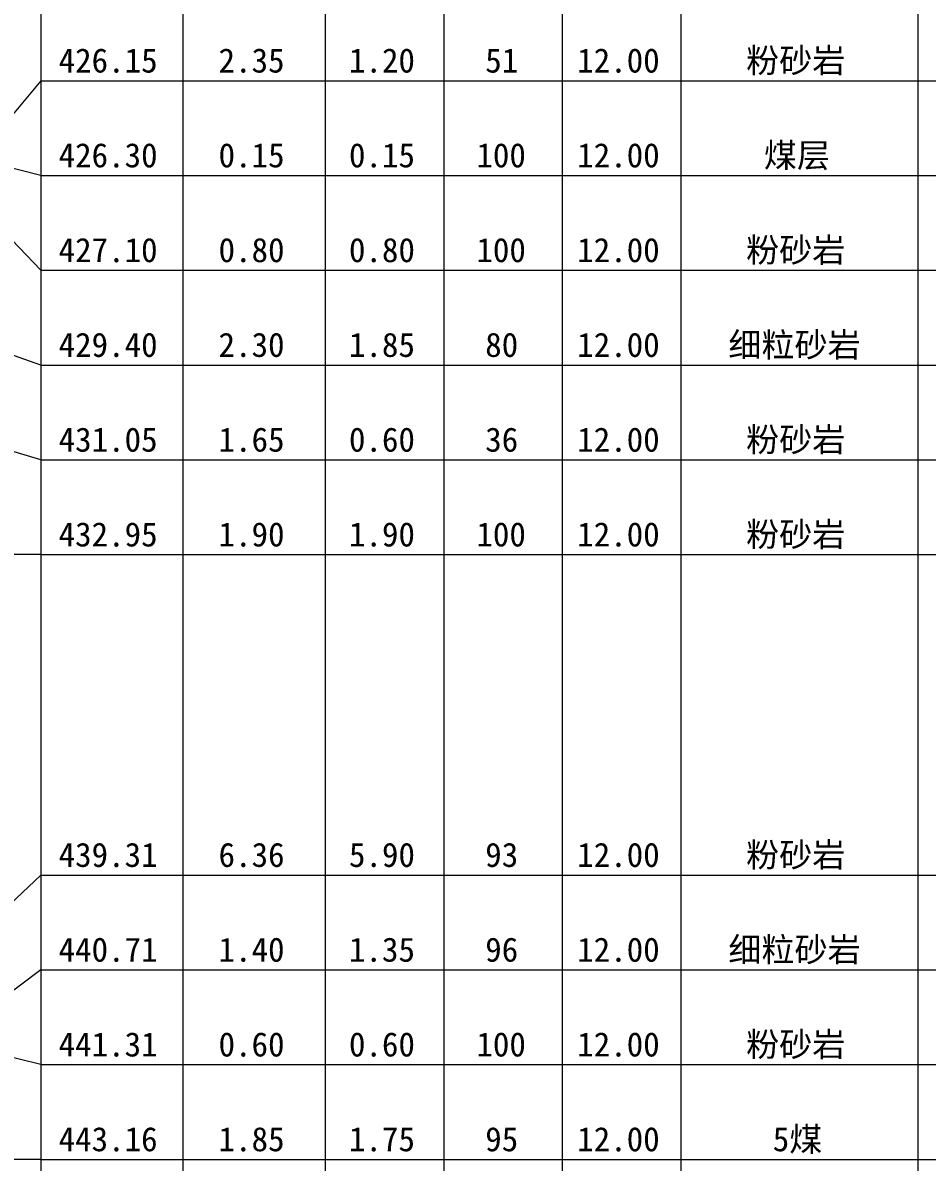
# Model space of a CAD drawing. Header units: inches. Extents: x -27 to 109, y -598 to 26.
# Drawn here: x 20.78 to 36.04, y -442.31 to -423.08 of the extents above; entities that cross this region are included whole.
import ezdxf

# ---------------------------------------------------------------- set-up
doc = ezdxf.new("R2010")
doc.units = ezdxf.units.IN
doc.header["$MEASUREMENT"] = 0
doc.layers.get('0').update_dxf_attribs({"lineweight": 0})
doc.styles.add('宋体', font='')
doc.styles.get('宋体').set_extended_font_data('宋体')

msp = doc.modelspace()

# ---------------------------------------------------------------- linework, layer by layer
at = {"linetype": 'Continuous', "lineweight": 15}
for p, q in [((21.082, 0.896), (21.082, -567.184)), ((23.482, 0.896), (23.482, -567.184)), ((25.882, 0.896), (25.882, -567.184)), ((27.882, 0.896), (27.882, -567.184)), ((29.882, 0.896), (29.882, -567.184)), ((31.882, 0.896), (31.882, -567.184)), ((35.882, 0.896), (35.882, -567.184)), ((21.082, -424.054), (20.082, -425.254)), ((21.082, -424.054), (23.482, -424.054)), ((23.482, -424.054), (25.882, -424.054)), ((25.882, -424.054), (27.882, -424.054)), ((27.882, -424.054), (29.882, -424.054)), ((29.882, -424.054), (31.882, -424.054)), ((31.882, -424.054), (35.882, -424.054)), ((35.882, -424.054), (65.882, -424.054)), ((21.082, -425.654), (20.082, -425.404)), ((21.082, -425.654), (23.482, -425.654)), ((23.482, -425.654), (25.882, -425.654)), ((25.882, -425.654), (27.882, -425.654)), ((27.882, -425.654), (29.882, -425.654)), ((29.882, -425.654), (31.882, -425.654)), ((31.882, -425.654), (35.882, -425.654)), ((35.882, -425.654), (65.882, -425.654)), ((21.082, -427.254), (20.082, -426.204)), ((21.082, -427.254), (23.482, -427.254)), ((23.482, -427.254), (25.882, -427.254)), ((25.882, -427.254), (27.882, -427.254)), ((27.882, -427.254), (29.882, -427.254)), ((29.882, -427.254), (31.882, -427.254)), ((31.882, -427.254), (35.882, -427.254)), ((35.882, -427.254), (65.882, -427.254)), ((21.082, -428.854), (20.082, -428.504)), ((21.082, -428.854), (23.482, -428.854)), ((23.482, -428.854), (25.882, -428.854)), ((25.882, -428.854), (27.882, -428.854)), ((27.882, -428.854), (29.882, -428.854)), ((29.882, -428.854), (31.882, -428.854)), ((31.882, -428.854), (35.882, -428.854)), ((35.882, -428.854), (65.882, -428.854)), ((21.082, -430.454), (20.082, -430.154)), ((21.082, -430.454), (23.482, -430.454)), ((23.482, -430.454), (25.882, -430.454)), ((25.882, -430.454), (27.882, -430.454)), ((27.882, -430.454), (29.882, -430.454)), ((29.882, -430.454), (31.882, -430.454)), ((31.882, -430.454), (35.882, -430.454)), ((35.882, -430.454), (65.882, -430.454)), ((21.082, -432.054), (20.082, -432.054)), ((21.082, -432.054), (23.482, -432.054)), ((23.482, -432.054), (25.882, -432.054)), ((25.882, -432.054), (27.882, -432.054)), ((27.882, -432.054), (29.882, -432.054)), ((29.882, -432.054), (31.882, -432.054)), ((31.882, -432.054), (35.882, -432.054)), ((35.882, -432.054), (65.882, -432.054)), ((21.082, -437.464), (20.082, -438.414)), ((21.082, -437.464), (23.482, -437.464)), ((23.482, -437.464), (25.882, -437.464)), ((25.882, -437.464), (27.882, -437.464)), ((27.882, -437.464), (29.882, -437.464)), ((29.882, -437.464), (31.882, -437.464)), ((31.882, -437.464), (35.882, -437.464)), ((35.882, -437.464), (65.882, -437.464)), ((21.082, -439.064), (20.082, -439.814)), ((21.082, -439.064), (23.482, -439.064)), ((23.482, -439.064), (25.882, -439.064)), ((25.882, -439.064), (27.882, -439.064)), ((27.882, -439.064), (29.882, -439.064)), ((29.882, -439.064), (31.882, -439.064)), ((31.882, -439.064), (35.882, -439.064)), ((35.882, -439.064), (65.882, -439.064)), ((21.082, -440.664), (20.082, -440.414)), ((21.082, -440.664), (23.482, -440.664)), ((23.482, -440.664), (25.882, -440.664)), ((25.882, -440.664), (27.882, -440.664)), ((27.882, -440.664), (29.882, -440.664)), ((29.882, -440.664), (31.882, -440.664)), ((31.882, -440.664), (35.882, -440.664)), ((35.882, -440.664), (65.882, -440.664)), ((21.082, -442.264), (20.082, -442.264)), ((21.082, -442.264), (23.482, -442.264)), ((23.482, -442.264), (25.882, -442.264)), ((25.882, -442.264), (27.882, -442.264)), ((27.882, -442.264), (29.882, -442.264)), ((29.882, -442.264), (31.882, -442.264)), ((31.882, -442.264), (35.882, -442.264)), ((35.882, -442.264), (65.882, -442.264))]:
    msp.add_line(p, q, dxfattribs=at)

# ---------------------------------------------------------------- texts
at = {"style": '宋体'}
for s, p in [('426.15', (21.384, -423.917)), ('2.35', (24.083, -423.917)), ('1.20', (26.283, -423.917)), ('51', (28.582, -423.917)), ('12.00', (30.134, -423.917)), ('粉砂岩', (32.984, -423.917)), ('煤层', (33.283, -425.517)), ('426.30', (21.384, -425.517)), ('0.15', (24.083, -425.517)), ('0.15', (26.283, -425.517)), ('100', (28.433, -425.517)), ('12.00', (30.134, -425.517)), ('427.10', (21.384, -427.117)), ('0.80', (24.083, -427.117)), ('0.80', (26.283, -427.117)), ('100', (28.433, -427.117)), ('12.00', (30.134, -427.117)), ('粉砂岩', (32.984, -427.117)), ('429.40', (21.384, -428.717)), ('2.30', (24.083, -428.717)), ('1.85', (26.283, -428.717)), ('80', (28.582, -428.717)), ('12.00', (30.134, -428.717)), ('细粒砂岩', (32.685, -428.717)), ('粉砂岩', (32.984, -430.317)), ('431.05', (21.384, -430.317)), ('1.65', (24.083, -430.317)), ('0.60', (26.283, -430.317)), ('36', (28.582, -430.317)), ('12.00', (30.134, -430.317)), ('432.95', (21.384, -431.917)), ('1.90', (24.083, -431.917)), ('1.90', (26.283, -431.917)), ('100', (28.433, -431.917)), ('12.00', (30.134, -431.917)), ('粉砂岩', (32.984, -431.917)), ('439.31', (21.384, -437.327)), ('6.36', (24.083, -437.327)), ('5.90', (26.283, -437.327)), ('93', (28.582, -437.327)), ('12.00', (30.134, -437.327)), ('粉砂岩', (32.984, -437.327)), ('440.71', (21.384, -438.927)), ('1.40', (24.083, -438.927)), ('1.35', (26.283, -438.927)), ('96', (28.582, -438.927)), ('12.00', (30.134, -438.927)), ('细粒砂岩', (32.685, -438.927)), ('粉砂岩', (32.984, -440.527)), ('441.31', (21.384, -440.527)), ('0.60', (24.083, -440.527)), ('0.60', (26.283, -440.527)), ('100', (28.433, -440.527)), ('12.00', (30.134, -440.527)), ('443.16', (21.384, -442.127)), ('1.85', (24.083, -442.127)), ('1.75', (26.283, -442.127)), ('95', (28.582, -442.127)), ('12.00', (30.134, -442.127)), ('5煤', (33.433, -442.127))]:
    msp.add_text(s, height=0.4092, dxfattribs=at).set_placement(p)

doc.saveas('drawing.dxf')
